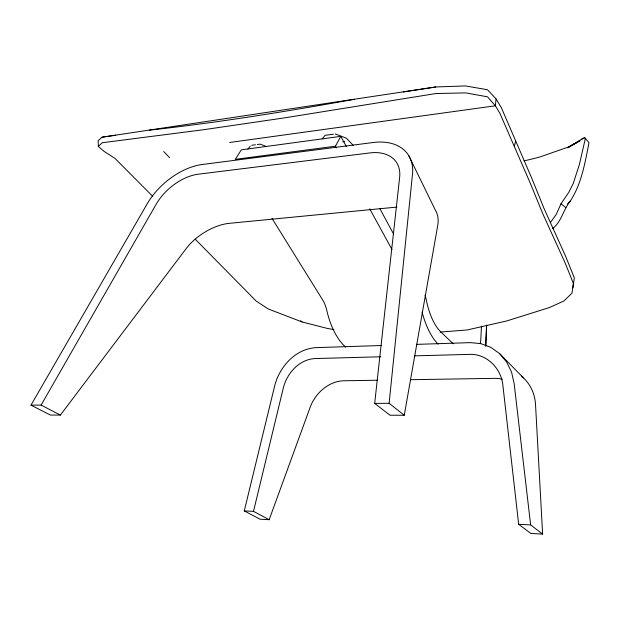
<?xml version="1.0" encoding="UTF-8"?>
<svg xmlns="http://www.w3.org/2000/svg" width="620" height="620" viewBox="0 0 620 620"><rect width="100%" height="100%" fill="white"/><g stroke="black" fill="none" stroke-linecap="round" stroke-linejoin="round"><path stroke-width="0.93" d="M485.809 346.386L486.677 325.167M485.677 345.433L486.545 325.175M481.476 326.205L480.795 339.698A26.536 11.191 87.5 0 1 480.252 343.736M152.644 196.253L114.894 158.317L104.168 151.466L98.309 146.459L98.138 140.632L102.083 137.191L435.752 86.971L465.434 85.932L487.49 89.73L496.062 98.89L495.38 105.795L499.906 113.336L530.441 183.559L542.81 213.83L564.595 261.694L573.306 283.154L571.989 293.136L563.952 300.956L549.405 307.567L506.703 320.959L467.147 329.964L440.185 332.08M408.696 155.542L435.155 209.7A56.583 33.271 -28.2 0 1 437.689 225.696L404.263 415.245L389.12 403.318L412.502 174.073A58.481 38.239 -35.7 0 0 373.248 142.499L202.244 164.501A53.847 32.023 -40.8 0 0 147.297 203.67L31 405.139L50.344 415.059L60.388 415.067L186.016 248.806A39.866 21.289 -32.9 0 1 229.555 223.301L396.878 207.08M404.263 415.245L390.026 415.237L374.674 403.387L399.66 177.219A44.547 29.117 -35.7 0 0 370.008 152.915L198.307 174.189A41.021 24.382 -40.8 0 0 156.194 204.205L41.114 405.085L31 405.139M572.973 287.843L574.306 277.83L565.642 256.316L543.972 208.343L531.681 178.01L501.34 107.663L496.062 98.89M514.368 146.343L515.701 140.725M377.627 380.231L343.805 380.773A34.743 27.652 -55.4 0 0 309.961 407.821L269.173 519.692L253.503 511.361L283.193 388.476C286.758 373.527 298.949 359.399 315.069 358.554L380.843 356.779M269.173 519.692L260.044 519.211L244.272 510.911L274.435 386.849C279.039 367.265 294.996 348.882 316.037 347.634L381.664 345.503M524.024 160.859A334.079 276.737 34 0 0 540.477 156.775L568.602 146.948L580.087 140.662L567.726 147.777L583.157 138.19L584.73 137.686L585.288 138.748L579.406 164.463L573.182 183.667L568.804 192.285L560.999 203.786L556.326 214.226L550.63 222.231M584.73 137.686L589 142.654C585.04 162.719 581.552 184.078 570.098 201.314C563.293 209.777 561.565 221.603 552.691 228.524M340.814 136.353L241.296 149.846L235.329 159.34L335.428 146.204L340.814 136.353L346.324 146.553M247.938 149.18L250.185 146.165M322.214 138.841L325.105 135.331L333.397 134.207M568.749 202.624L570.043 201.26M567.501 204.034L570.098 201.314M98.309 146.459L102.23 142.74L204.042 129.657L284.278 117.901L436.046 93.519L465.767 92.899L487.506 96.813L495.38 105.795L229.702 142.468M581.467 139.709L583.157 138.19M576.414 142.902L577.91 142.003M568.602 146.948L575.631 143.305M354.16 99.34C286.176 111.546 217.984 122.651 149.304 130.154M403.256 91.946L435.752 86.971M102.083 137.191L115.769 135.199M251.689 145.282L255.456 144.778M257.339 144.522L260.16 144.142L266.391 146.498M342.806 141.833L344.697 141.585M416.407 344.379L470.456 342.635L480.957 343.651L490.839 347.332L499.565 353.555L523.443 377.882M414.695 355.857L469.828 354.369C487.18 353.764 501.51 368.923 502.921 385.694L518.669 524.311L530.844 533.456L542.624 534.068L535.572 405.333A48.585 42.145 -49.4 0 0 521.42 376.123M410.486 379.704L494.566 378.355A37.014 32.101 -49.4 0 1 502.27 379.169M374.674 403.387L389.12 403.318M244.272 510.911L253.503 511.361M518.669 524.311L530.643 524.892L542.624 534.068M333.87 329.577L327.259 328.406L302.142 321.974L268.382 309.031L256.223 301.119L195.246 239.204M335.234 133.959L346.355 138.151L353.447 145.576M41.114 405.085L60.388 415.067M300.607 320.835L302.142 321.974M560.999 203.786L565.827 207.623M453.267 343.805L440.843 331.948A54.583 23.808 86.4 0 1 426.25 299.793A43.919 20.483 87.3 0 0 425.072 295.19M163.719 151.575L169.648 157.72M499.565 353.555L506.618 361.971L511.578 372.178L514.143 383.602L530.643 524.892M271.932 218.256L321.741 298.445A27.97 14.989 87.6 0 1 326.996 311.317A65.418 32.899 86.6 0 0 345.728 347.138M335.428 146.204L336.35 147.893M369.714 208.839L391.956 249.465M379.858 208.615L393.638 234.12M438.17 344.17A68.254 29.791 86.4 0 1 422.073 312.038"/></g></svg>
